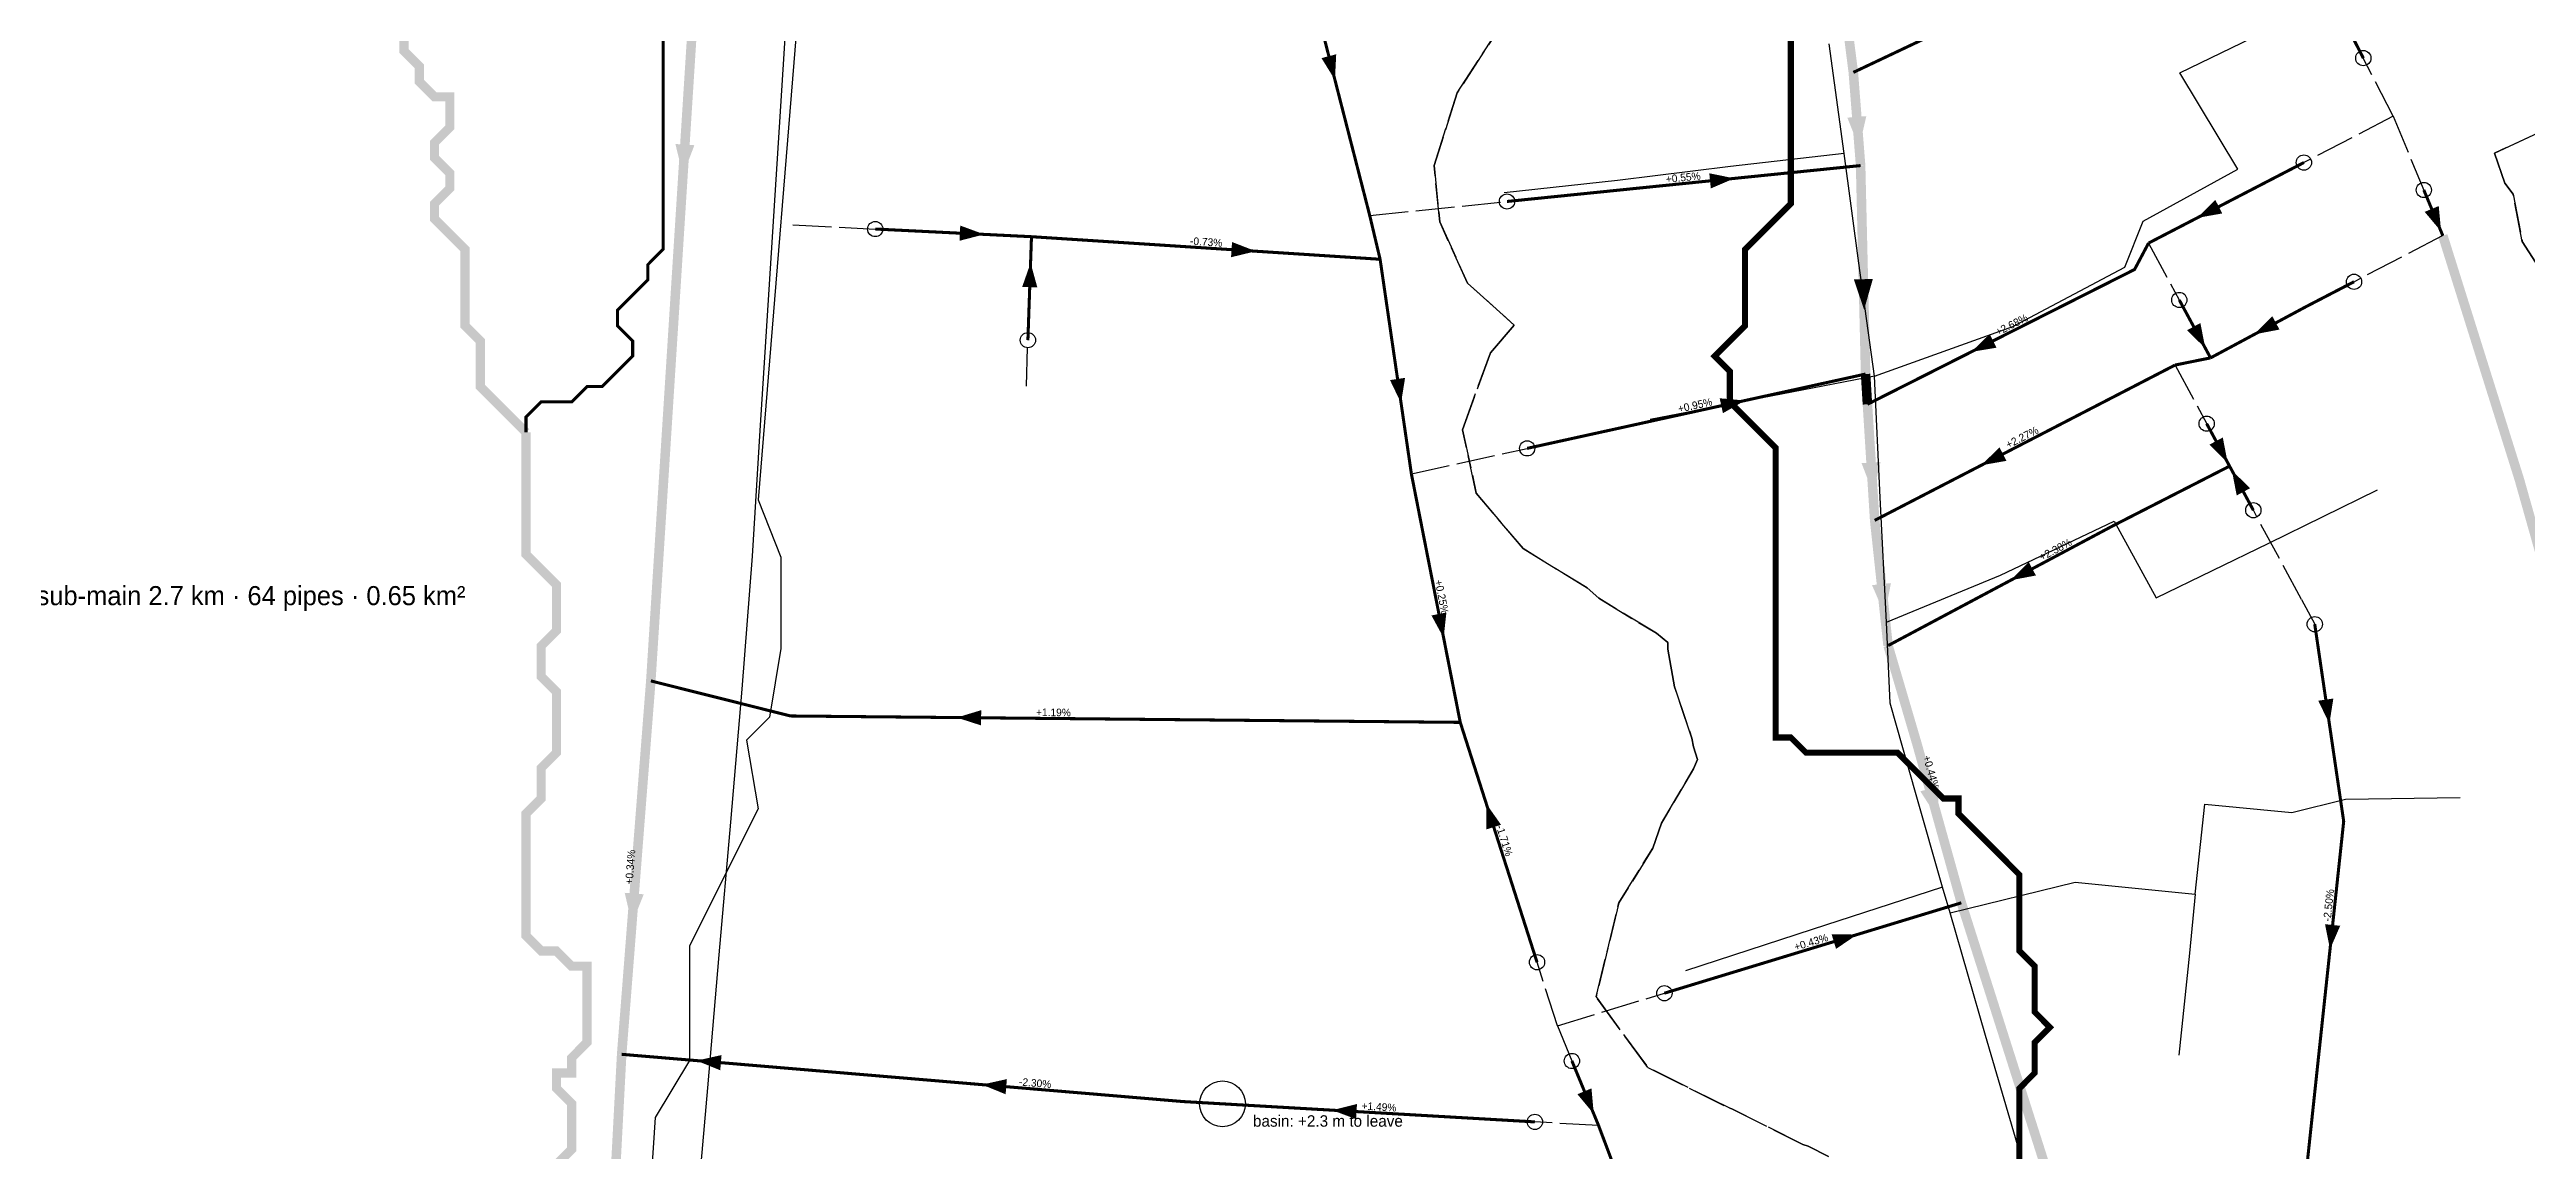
# Model space of a CAD drawing. Header units: metres. Extents: x 442821 to 452274, y 2561971 to 2571293.
# Drawn here: x 449795 to 450445, y 2568012 to 2568301 of the extents above; entities that cross this region are included whole.
import ezdxf
from ezdxf.enums import TextEntityAlignment as Align

# ---------------------------------------------------------------- set-up
doc = ezdxf.new("R2010")
doc.units = ezdxf.units.M
doc.header["$LTSCALE"] = 8
doc.linetypes.add('DASHDOT', pattern=[3.556, 2.54, -0.508, 0, -0.508])
doc.linetypes.add('DASHED', pattern=[1.524, 1.27, -0.254])
for name, color, linetype in [('A_ARROWS', 7, 'Continuous'), ('A_BASINS', 1, 'Continuous'), ('A_BRANCH', 7, 'Continuous'), ('A_BUILT_2006', 252, 'Continuous'), ('A_CATCH_LABEL', 7, 'Continuous'), ('A_CATCHMENTS', 7, 'Continuous'), ('A_GRADIENT', 8, 'Continuous'), ('A_HEAD_GAP', 8, 'Continuous'), ('A_HEADS', 8, 'Continuous'), ('A_LATERAL', 7, 'Continuous'), ('A_STREAMS', 5, 'Continuous'), ('A_SUBMAIN', 7, 'Continuous'), ('A_WADI', 4, 'Continuous')]:
    doc.layers.add(name, color=color, linetype=linetype)

msp = doc.modelspace()

# ---------------------------------------------------------------- linework, layer by layer
at = {"layer": 'A_ARROWS', "color": 2}
for points in [[(450132.24, 2568293.23), (450128.71, 2568298.93), (450132.58, 2568299.93)], [(449961.09, 2568268.26), (449959.1, 2568276.4), (449964.09, 2568276.08)], [(450040.17, 2568252.69), (450033.68, 2568251.01), (450033.88, 2568255)], [(450111.49, 2568248.27), (450104.97, 2568246.69), (450105.23, 2568250.68)], [(450052.35, 2568245.22), (450054.12, 2568238.76), (450050.13, 2568238.89)], [(450149.6, 2568208.43), (450146.7, 2568214.47), (450150.66, 2568215.05)], [(450160.78, 2568146.83), (450157.58, 2568152.72), (450161.5, 2568153.49)], [(450032.97, 2568125.93), (450039.38, 2568127.87), (450039.35, 2568123.87)], [(450171.98, 2568103.31), (450175.84, 2568097.82), (450172.03, 2568096.6)], [(449947.67, 2568071.79), (449945.8, 2568079.96), (449950.79, 2568079.57)], [(449964.67, 2568035.93), (449971.21, 2568037.39), (449970.88, 2568033.4)], [(450039.58, 2568029.64), (450046.12, 2568031.09), (450045.79, 2568027.11)], [(450200.19, 2568021.97), (450195.9, 2568027.12), (450199.59, 2568028.65)], [(450131.53, 2568022.93), (450138.03, 2568024.56), (450137.8, 2568020.57)]]:
    msp.add_solid(points, dxfattribs=at)
at = {"layer": 'A_ARROWS', "color": 1}
for points in [[(450269.87, 2568275.53), (450266.75, 2568283.31), (450271.74, 2568283.7)], [(450237.09, 2568267.38), (450230.92, 2568264.74), (450230.52, 2568268.72)], [(450358.59, 2568257.01), (450363.36, 2568261.73), (450365.19, 2568258.18)], [(450422.63, 2568253.46), (450418.32, 2568258.59), (450422.01, 2568260.13)], [(450271.15, 2568232.93), (450268.46, 2568240.87), (450273.46, 2568240.99)], [(450360.72, 2568222.85), (450355.92, 2568227.53), (450359.44, 2568229.43)], [(450373.61, 2568226.46), (450378.31, 2568231.24), (450380.2, 2568227.72)], [(450299.31, 2568221.87), (450304.12, 2568226.53), (450305.92, 2568222.96)], [(450239.92, 2568209.11), (450234.1, 2568205.78), (450233.24, 2568209.69)], [(450301.93, 2568192.12), (450306.7, 2568196.84), (450308.53, 2568193.28)], [(450366.59, 2568192.82), (450361.8, 2568197.51), (450365.32, 2568199.41)], [(450273.49, 2568184.85), (450270.49, 2568192.68), (450275.48, 2568192.99)], [(450367.7, 2568190.78), (450372.49, 2568186.1), (450368.97, 2568184.2)], [(450309.67, 2568161.96), (450314.38, 2568166.73), (450316.26, 2568163.2)], [(450276.58, 2568152.98), (450273.24, 2568160.67), (450278.21, 2568161.2)], [(450393.3, 2568124.31), (450390.39, 2568130.35), (450394.35, 2568130.93)], [(450290.48, 2568099.55), (450285.92, 2568106.58), (450290.74, 2568107.92)], [(450393.47, 2568065.15), (450392.16, 2568071.73), (450396.14, 2568071.3)], [(450269.33, 2568069.01), (450263.79, 2568065.24), (450262.63, 2568069.06)]]:
    msp.add_solid(points, dxfattribs=at)
at = {"layer": 'A_BASINS', "color": 1}
msp.add_circle((450102.72, 2568024.6), 6, dxfattribs=at)
at = {"layer": 'A_BRANCH', "color": 1, "const_width": 0.8}
for points in [[(450402.21, 2568298.93), (450393.94, 2568315.09), (450377.98, 2568346.41)], [(450177.41, 2568261.32), (450270.24, 2568270.74)], [(450386.61, 2568271.53), (450345.83, 2568250.4)], [(450399.77, 2568240.26), (450387.22, 2568233.75), (450362.11, 2568220.29)], [(450353.9, 2568235.48), (450362.11, 2568220.29)], [(450182.7, 2568196.55), (450271.55, 2568216.05)], [(450389.46, 2568150.41), (450394.88, 2568113.5)]]:
    msp.add_lwpolyline(points, dxfattribs=at)
at = {"layer": 'A_BRANCH', "color": 1, "linetype": 'DASHED', "const_width": 0.8}
for points in [[(450361.09, 2568203.03), (450367.1, 2568191.89)], [(450218.73, 2568053.62), (450296.69, 2568077.33)]]:
    msp.add_lwpolyline(points, dxfattribs=at)
at = {"layer": 'A_BRANCH', "color": 2, "const_width": 0.8}
for points in [[(450194.46, 2568035.84), (450201.46, 2568018.89)], [(450184.73, 2568019.86), (450102.72, 2568024.6)]]:
    msp.add_lwpolyline(points, dxfattribs=at)
at = {"layer": 'A_BUILT_2006', "color": 252}
for points in [[(449987.62, 2568300.03), (449989.7, 2568332.96)], [(450354.04, 2568295.11), (450386.77, 2568310.92)], [(449985.54, 2568267.09), (449987.62, 2568300.03)], [(450265.89, 2568273.89), (450261.99, 2568302.7)], [(450369.29, 2568269.78), (450354.04, 2568295.11)], [(450265.89, 2568273.89), (450236.08, 2568270.46)], [(450269.78, 2568245.15), (450265.89, 2568273.89)], [(449983.47, 2568234.16), (449985.54, 2568267.09)], [(450206.45, 2568266.83), (450176.63, 2568263.55)], [(450236.08, 2568270.46), (450206.45, 2568266.83)], [(450344.41, 2568256.12), (450369.29, 2568269.78)], [(450339.59, 2568244.1), (450344.41, 2568256.12)], [(450273.85, 2568215.5), (450269.78, 2568245.15)], [(450310.16, 2568228.52), (450339.59, 2568244.1)], [(449981.39, 2568201.22), (449983.47, 2568234.16)], [(450273.85, 2568215.5), (450310.16, 2568228.52)], [(450273.85, 2568215.5), (450244.46, 2568209.83)], [(450275.39, 2568183.62), (450273.85, 2568215.5)], [(450244.46, 2568209.83), (450214.96, 2568204.1)], [(449979.31, 2568168.29), (449981.39, 2568201.22)], [(450277.03, 2568150.95), (450275.39, 2568183.62)], [(450377.37, 2568171.67), (450405.95, 2568185.65)], [(450306.98, 2568163.31), (450336.81, 2568177.41)], [(450336.81, 2568177.41), (450347.79, 2568157.31)], [(450347.79, 2568157.31), (450377.37, 2568171.67)], [(449976.65, 2568133.39), (449979.31, 2568168.29)], [(450277.03, 2568150.95), (450306.98, 2568163.31)], [(450278, 2568129.7), (450277.03, 2568150.95)], [(449973.63, 2568098.52), (449976.65, 2568133.39)], [(450284.83, 2568105.65), (450278, 2568129.7)], [(450291.77, 2568081.46), (450284.83, 2568105.65)], [(450383.47, 2568101.05), (450397.54, 2568104.55)], [(450397.54, 2568104.55), (450427.66, 2568104.96)], [(449970.62, 2568063.65), (449973.63, 2568098.52)], [(450358.03, 2568079.57), (450360.58, 2568103.22)], [(450360.58, 2568103.22), (450383.47, 2568101.05)], [(450291.77, 2568081.46), (450257.54, 2568070.33)], [(450293.71, 2568074.67), (450291.77, 2568081.46)], [(450293.71, 2568074.67), (450326.53, 2568082.72)], [(450326.53, 2568082.72), (450358.03, 2568079.57)], [(450358.03, 2568079.57), (450356.59, 2568064.1)], [(450303.04, 2568042.56), (450293.71, 2568074.67)], [(450257.54, 2568070.33), (450224.26, 2568059.51)], [(449967.6, 2568028.78), (449970.62, 2568063.65)], [(450356.59, 2568064.1), (450353.8, 2568037.33)], [(450310.86, 2568015.68), (450303.04, 2568042.56)], [(449964.58, 2567993.91), (449967.6, 2568028.78)], [(450318.75, 2567988.32), (450310.86, 2568015.68)]]:
    msp.add_lwpolyline(points, dxfattribs=at)
at = {"layer": 'A_CATCHMENTS', "color": 1, "linetype": 'DASHED'}
for points in [[(450261.8, 2568010.77), (450256.5, 2568013.46), (450255.11, 2568013.9), (450236.47, 2568023.3), (450235.87, 2568023.44), (450214.36, 2568034.14), (450200.8, 2568052.65), (450206.78, 2568077.29), (450215.68, 2568091.66), (450218.01, 2568098.24), (450226.39, 2568112.46), (450227.4, 2568114.96), (450226.33, 2568118.25), (450225.94, 2568120.5), (450221.42, 2568134.03), (450219.66, 2568143.86), (450219.6, 2568145.65), (450216.62, 2568148.07), (450201.49, 2568157.22), (450198.49, 2568159.95), (450181.63, 2568170.24), (450169.36, 2568184.76), (450165.7, 2568201.41), (450173.09, 2568221.65), (450179.31, 2568228.87), (450167.05, 2568239.92), (450159.75, 2568255.95), (450158.25, 2568270.76), (450164.3, 2568289.83), (450178.13, 2568310.9)], [(450461.93, 2568285.6), (450436.61, 2568274.02), (450439.34, 2568266.16), (450441.55, 2568263.21), (450443.95, 2568250.86), (450447.41, 2568245.44)]]:
    msp.add_lwpolyline(points, dxfattribs=at)
at = {"layer": 'A_CATCHMENTS', "color": 2, "linetype": 'DASHED'}
for points in [[(450178.13, 2568310.9), (450164.3, 2568289.83), (450158.25, 2568270.76), (450159.75, 2568255.95), (450167.05, 2568239.92), (450179.31, 2568228.87), (450173.09, 2568221.65), (450165.7, 2568201.41), (450169.36, 2568184.76), (450181.63, 2568170.24), (450198.49, 2568159.95), (450201.49, 2568157.22), (450216.62, 2568148.07), (450219.6, 2568145.65), (450219.66, 2568143.86), (450221.42, 2568134.03), (450225.94, 2568120.5), (450226.33, 2568118.25), (450227.4, 2568114.96), (450226.39, 2568112.46), (450218.01, 2568098.24), (450215.68, 2568091.66), (450206.78, 2568077.29), (450200.8, 2568052.65), (450214.36, 2568034.14), (450235.87, 2568023.44), (450236.47, 2568023.3), (450255.11, 2568013.9), (450256.5, 2568013.46), (450261.8, 2568010.77)], [(450447.41, 2568245.44), (450443.95, 2568250.86), (450441.55, 2568263.21), (450439.34, 2568266.16), (450436.61, 2568274.02), (450461.93, 2568285.6)]]:
    msp.add_lwpolyline(points, dxfattribs=at)
at = {"layer": 'A_HEAD_GAP', "color": 8, "linetype": 'DASHED'}
for points in [[(450410.04, 2568283.66), (450402.21, 2568298.93)], [(450410.04, 2568283.66), (450386.61, 2568271.53)], [(450410.04, 2568283.66), (450418.09, 2568264.33)], [(450141.37, 2568257.67), (450177.41, 2568261.32)], [(449989.91, 2568255.15), (450011.57, 2568254.09)], [(450345.83, 2568250.4), (450353.9, 2568235.48)], [(450423.08, 2568252.36), (450399.77, 2568240.26)], [(450051.23, 2568212.87), (450051.64, 2568224.93)], [(450352.8, 2568218.41), (450361.09, 2568203.03)], [(450152.31, 2568189.88), (450182.7, 2568196.55)], [(450385.96, 2568156.92), (450373.34, 2568180.32)], [(450385.96, 2568156.92), (450389.46, 2568150.41)], [(450190.64, 2568045.08), (450185.3, 2568061.74)], [(450190.64, 2568045.08), (450218.73, 2568053.62)], [(450190.64, 2568045.08), (450194.46, 2568035.84)], [(450201.46, 2568018.89), (450184.73, 2568019.86)]]:
    msp.add_lwpolyline(points, dxfattribs=at)
at = {"layer": 'A_HEADS', "color": 1}
for centre in [(450402.21, 2568298.93), (450386.61, 2568271.53), (450177.41, 2568261.32), (450418.09, 2568264.33), (450399.77, 2568240.26), (450353.9, 2568235.48), (450361.09, 2568203.03), (450182.7, 2568196.55), (450373.34, 2568180.32), (450389.46, 2568150.41), (450218.73, 2568053.62)]:
    msp.add_circle(centre, 2, dxfattribs=at)
at = {"layer": 'A_HEADS', "color": 2}
for centre in [(450011.57, 2568254.09), (450051.64, 2568224.93), (450185.3, 2568061.74), (450194.46, 2568035.84), (450184.73, 2568019.86)]:
    msp.add_circle(centre, 2, dxfattribs=at)
at = {"layer": 'A_LATERAL', "color": 2, "linetype": 'DASHED', "const_width": 0.8}
for points in [[(450116.05, 2568356.27), (450141.37, 2568257.67)], [(450152.31, 2568189.88), (450165.14, 2568124.67)]]:
    msp.add_lwpolyline(points, dxfattribs=at)
at = {"layer": 'A_LATERAL', "color": 1, "const_width": 0.8}
for points in [[(450331.42, 2568325.03), (450268.33, 2568295.18)], [(450345.83, 2568250.4), (450342.16, 2568243.48), (450272.03, 2568208.11)], [(450352.8, 2568218.41), (450322.67, 2568202.84), (450273.94, 2568177.66)], [(450362.11, 2568220.29), (450352.8, 2568218.41)], [(450367.1, 2568191.89), (450336.43, 2568176.21), (450277.45, 2568144.81)], [(450373.34, 2568180.32), (450367.1, 2568191.89)], [(450390.73, 2568039.5), (450387.48, 2568009.02), (450381.34, 2567960.67), (450369.82, 2567851.94)]]:
    msp.add_lwpolyline(points, dxfattribs=at)
at = {"layer": 'A_LATERAL', "color": 1, "linetype": 'DASHDOT', "const_width": 0.8}
for points in [[(450418.09, 2568264.33), (450423.08, 2568252.36)], [(450394.88, 2568113.5), (450397.06, 2568098.71), (450390.73, 2568039.5)]]:
    msp.add_lwpolyline(points, dxfattribs=at)
at = {"layer": 'A_LATERAL', "color": 2, "linetype": 'DASHDOT', "const_width": 0.8}
for points in [[(450011.57, 2568254.09), (450052.58, 2568252.08)], [(450051.64, 2568224.93), (450052.58, 2568252.08)], [(450052.58, 2568252.08), (450144.1, 2568246.16)], [(450144.1, 2568246.16), (450152.31, 2568189.88)], [(450185.3, 2568061.74), (450165.14, 2568124.67)], [(450102.72, 2568024.6), (450092.29, 2568025.2), (450004.14, 2568032.62)]]:
    msp.add_lwpolyline(points, dxfattribs=at)
at = {"layer": 'A_LATERAL', "color": 2, "const_width": 0.8}
for points in [[(450141.37, 2568257.67), (450144.1, 2568246.16)], [(450165.14, 2568124.67), (449989.33, 2568126.35), (449952.65, 2568135.55)], [(450004.14, 2568032.62), (449945, 2568037.59)], [(450201.46, 2568018.89), (450234.65, 2567930.67)]]:
    msp.add_lwpolyline(points, dxfattribs=at)
at = {"layer": 'A_STREAMS', "color": 5}
for points, const_width in [([(449887.87, 2568304.78), (449887.87, 2568300.78), (449891.87, 2568296.78), (449891.87, 2568292.77), (449895.88, 2568288.77), (449899.88, 2568288.77), (449899.88, 2568284.77), (449899.88, 2568280.77), (449895.88, 2568276.77), (449895.88, 2568272.77), (449899.88, 2568268.77), (449899.88, 2568264.76), (449895.88, 2568260.76), (449895.88, 2568256.76), (449899.88, 2568252.76), (449903.88, 2568248.76), (449903.88, 2568244.76), (449903.88, 2568240.76), (449903.88, 2568236.75), (449903.88, 2568232.75), (449903.88, 2568228.75), (449907.88, 2568224.75), (449907.88, 2568220.75), (449907.88, 2568216.75), (449907.88, 2568212.75), (449911.88, 2568208.74), (449915.88, 2568204.74), (449919.88, 2568200.74)], 2.4), ([(450251.92, 2568304.78), (450251.92, 2568300.78), (450251.92, 2568296.78), (450251.92, 2568292.77), (450251.92, 2568288.77), (450251.92, 2568284.77), (450251.92, 2568280.77), (450251.92, 2568276.77), (450251.92, 2568272.77), (450251.92, 2568268.77), (450251.92, 2568264.76), (450251.92, 2568260.76), (450247.92, 2568256.76), (450243.92, 2568252.76), (450239.92, 2568248.76), (450239.92, 2568244.76), (450239.92, 2568240.76), (450239.92, 2568236.75), (450239.92, 2568232.75), (450239.92, 2568228.75), (450235.92, 2568224.75), (450231.92, 2568220.75), (450235.92, 2568216.75), (450235.92, 2568212.75), (450235.92, 2568208.74), (450239.92, 2568204.74), (450243.92, 2568200.74), (450247.92, 2568196.74), (450247.92, 2568192.74), (450247.92, 2568188.74), (450247.92, 2568184.74), (450247.92, 2568180.74), (450247.92, 2568176.73), (450247.92, 2568172.73), (450247.92, 2568168.73), (450247.92, 2568164.73), (450247.92, 2568160.73), (450247.92, 2568156.73), (450247.92, 2568152.73), (450247.92, 2568148.72), (450247.92, 2568144.72), (450247.92, 2568140.72), (450247.92, 2568136.72), (450247.92, 2568132.72), (450247.92, 2568128.72), (450247.92, 2568124.72), (450247.92, 2568120.71), (450251.92, 2568120.71), (450255.92, 2568116.71), (450259.93, 2568116.71), (450263.93, 2568116.71), (450267.93, 2568116.71), (450271.93, 2568116.71), (450275.93, 2568116.71), (450279.93, 2568116.71), (450283.93, 2568112.71), (450287.93, 2568108.71), (450291.93, 2568104.71), (450295.93, 2568104.71), (450295.93, 2568100.71), (450299.93, 2568096.71), (450303.93, 2568092.7), (450307.93, 2568088.7), (450311.93, 2568084.7), (450311.93, 2568080.7), (450311.93, 2568076.7), (450311.93, 2568072.7), (450311.93, 2568068.7), (450311.93, 2568064.69), (450315.93, 2568060.69), (450315.93, 2568056.69), (450315.93, 2568052.69), (450315.93, 2568048.69), (450319.93, 2568044.69), (450315.93, 2568040.69), (450315.93, 2568036.68), (450315.93, 2568032.68), (450311.93, 2568028.68), (450311.93, 2568024.68), (450311.93, 2568020.68), (450311.93, 2568016.68), (450311.93, 2568012.68), (450311.93, 2568008.68)], 1.6), ([(449955.88, 2568304.78), (449955.88, 2568300.78), (449955.88, 2568296.78), (449955.88, 2568292.77), (449955.88, 2568288.77), (449955.88, 2568284.77), (449955.88, 2568280.77), (449955.88, 2568276.77), (449955.88, 2568272.77), (449955.88, 2568268.77), (449955.88, 2568264.76), (449955.88, 2568260.76), (449955.88, 2568256.76), (449955.88, 2568252.76), (449955.88, 2568248.76), (449951.88, 2568244.76), (449951.88, 2568240.76), (449947.88, 2568236.75), (449943.88, 2568232.75), (449943.88, 2568228.75), (449947.88, 2568224.75), (449947.88, 2568220.75), (449943.88, 2568216.75), (449939.88, 2568212.75), (449935.88, 2568212.75), (449931.88, 2568208.74), (449927.88, 2568208.74), (449923.88, 2568208.74), (449919.88, 2568204.74), (449919.88, 2568200.74)], 0.8), ([(449919.88, 2568200.74), (449919.88, 2568196.74), (449919.88, 2568192.74), (449919.88, 2568188.74), (449919.88, 2568184.74), (449919.88, 2568180.74), (449919.88, 2568176.73), (449919.88, 2568172.73), (449919.88, 2568168.73), (449923.88, 2568164.73), (449927.88, 2568160.73), (449927.88, 2568156.73), (449927.88, 2568152.73), (449927.88, 2568148.72), (449923.88, 2568144.72), (449923.88, 2568140.72), (449923.88, 2568136.72), (449927.88, 2568132.72), (449927.88, 2568128.72), (449927.88, 2568124.72), (449927.88, 2568120.71), (449927.88, 2568116.71), (449923.88, 2568112.71), (449923.88, 2568108.71), (449923.88, 2568104.71), (449919.88, 2568100.71), (449919.88, 2568096.71), (449919.88, 2568092.7), (449919.88, 2568088.7), (449919.88, 2568084.7), (449919.88, 2568080.7), (449919.88, 2568076.7), (449919.88, 2568072.7), (449919.88, 2568068.7), (449923.88, 2568064.69), (449927.88, 2568064.69), (449931.88, 2568060.69), (449935.88, 2568060.69), (449935.88, 2568056.69), (449935.88, 2568052.69), (449935.88, 2568048.69), (449935.88, 2568044.69), (449935.88, 2568040.69), (449931.88, 2568036.68), (449931.88, 2568032.68), (449927.88, 2568032.68), (449927.88, 2568028.68), (449931.88, 2568024.68), (449931.88, 2568020.68), (449931.88, 2568016.68), (449931.88, 2568012.68), (449927.88, 2568008.68)], 2.4)]:
    msp.add_lwpolyline(points, dxfattribs=dict(at, const_width=const_width))
at = {"layer": 'A_SUBMAIN', "color": 2, "linetype": 'DASHED', "const_width": 2.5}
for points in [[(449940.18, 2568478.09), (449964.84, 2568327.29), (449952.65, 2568135.55)], [(449952.65, 2568135.55), (449945, 2568037.59)]]:
    msp.add_lwpolyline(points, dxfattribs=at)
at = {"layer": 'A_SUBMAIN', "color": 1, "const_width": 2.5}
for points in [[(450258.11, 2568375.09), (450268.33, 2568295.18)], [(450268.33, 2568295.18), (450270.24, 2568270.74)], [(450270.24, 2568270.74), (450271.55, 2568216.05)], [(450423.08, 2568252.36), (450443.2, 2568188.3), (450454.1, 2568149.72), (450460.93, 2568121.02), (450463.09, 2568043), (450460.72, 2567951.95), (450444.99, 2567844)], [(450272.03, 2568208.11), (450273.94, 2568177.66)], [(450273.94, 2568177.66), (450277.45, 2568144.81)]]:
    msp.add_lwpolyline(points, dxfattribs=at)
at = {"layer": 'A_SUBMAIN', "color": 1, "linetype": 'DASHED', "const_width": 2.5}
for points in [[(450271.55, 2568216.05), (450272.03, 2568208.11)], [(450277.45, 2568144.81), (450285.11, 2568118.77), (450296.69, 2568077.33)], [(450296.69, 2568077.33), (450332.14, 2567966.07), (450337.91, 2567933.81), (450332.28, 2567859.82)]]:
    msp.add_lwpolyline(points, dxfattribs=at)
at = {"layer": 'A_SUBMAIN', "color": 2, "linetype": 'DASHDOT', "const_width": 2.5}
msp.add_lwpolyline([(449945, 2568037.59), (449940.54, 2567953.23)], dxfattribs=at)
at = {"layer": 'A_WADI', "color": 4}
msp.add_lwpolyline([(449992.8, 2568330.01), (449980.8, 2568183.01), (449986.8, 2568168.01), (449986.8, 2568144.01), (449983.8, 2568126.01), (449977.8, 2568120.01), (449980.8, 2568102.01), (449962.8, 2568066.01), (449962.8, 2568036.01), (449953.8, 2568021.01), (449950.8, 2567976.01)], dxfattribs=at)

# ---------------------------------------------------------------- texts
at = {"layer": 'A_BASINS', "color": 1}
msp.add_text('basin: +2.3 m to leave', height=3, dxfattribs=at).set_placement((450110.72, 2568018.6))
at = {"layer": 'A_CATCH_LABEL', "color": 2}
msp.add_text('C09 · JOIN · 5.8 km · sub-main 2.7 km · 64 pipes · 0.65 km²', height=5, dxfattribs=at).set_placement((449815, 2568157.92), align=Align.MIDDLE_CENTER)
at = {"layer": 'A_GRADIENT', "color": 1}
for s, rotation, p in [('+0.55%', 5.79397, (450223.83, 2568266.03)), ('+2.68%', 26.76471, (450310.59, 2568227.56)), ('+0.95%', 12.37988, (450227.12, 2568206.3)), ('+2.27%', 27.32591, (450313.37, 2568198.03)), ('+2.38%', 28.02668, (450322.14, 2568168.6)), ('+0.44%', -74.39723, (450287.25, 2568111.12)), ('-2.50%', 83.90283, (450394.69, 2568076.54)), ('+0.43%', 16.91478, (450257.71, 2568065.48))]:
    msp.add_text(s, height=2, rotation=rotation, dxfattribs=at).set_placement(p, align=Align.BOTTOM_CENTER)
at = {"layer": 'A_GRADIENT', "color": 2}
for s, rotation, p in [('-0.73%', -3.70568, (450098.34, 2568249.12)), ('+0.25%', -78.87147, (450158.72, 2568157.27)), ('+1.19%', 359.45385, (450058.33, 2568125.69)), ('-1.71%', 287.76741, (450175.22, 2568093.2)), ('+0.34%', 85.53261, (449948.83, 2568086.57)), ('-2.30%', 355.19374, (450053.42, 2568028.47)), ('+1.49%', 356.69104, (450143.72, 2568022.23))]:
    msp.add_text(s, height=2, rotation=rotation, dxfattribs=at).set_placement(p, align=Align.BOTTOM_CENTER)

doc.saveas('drawing.dxf')
